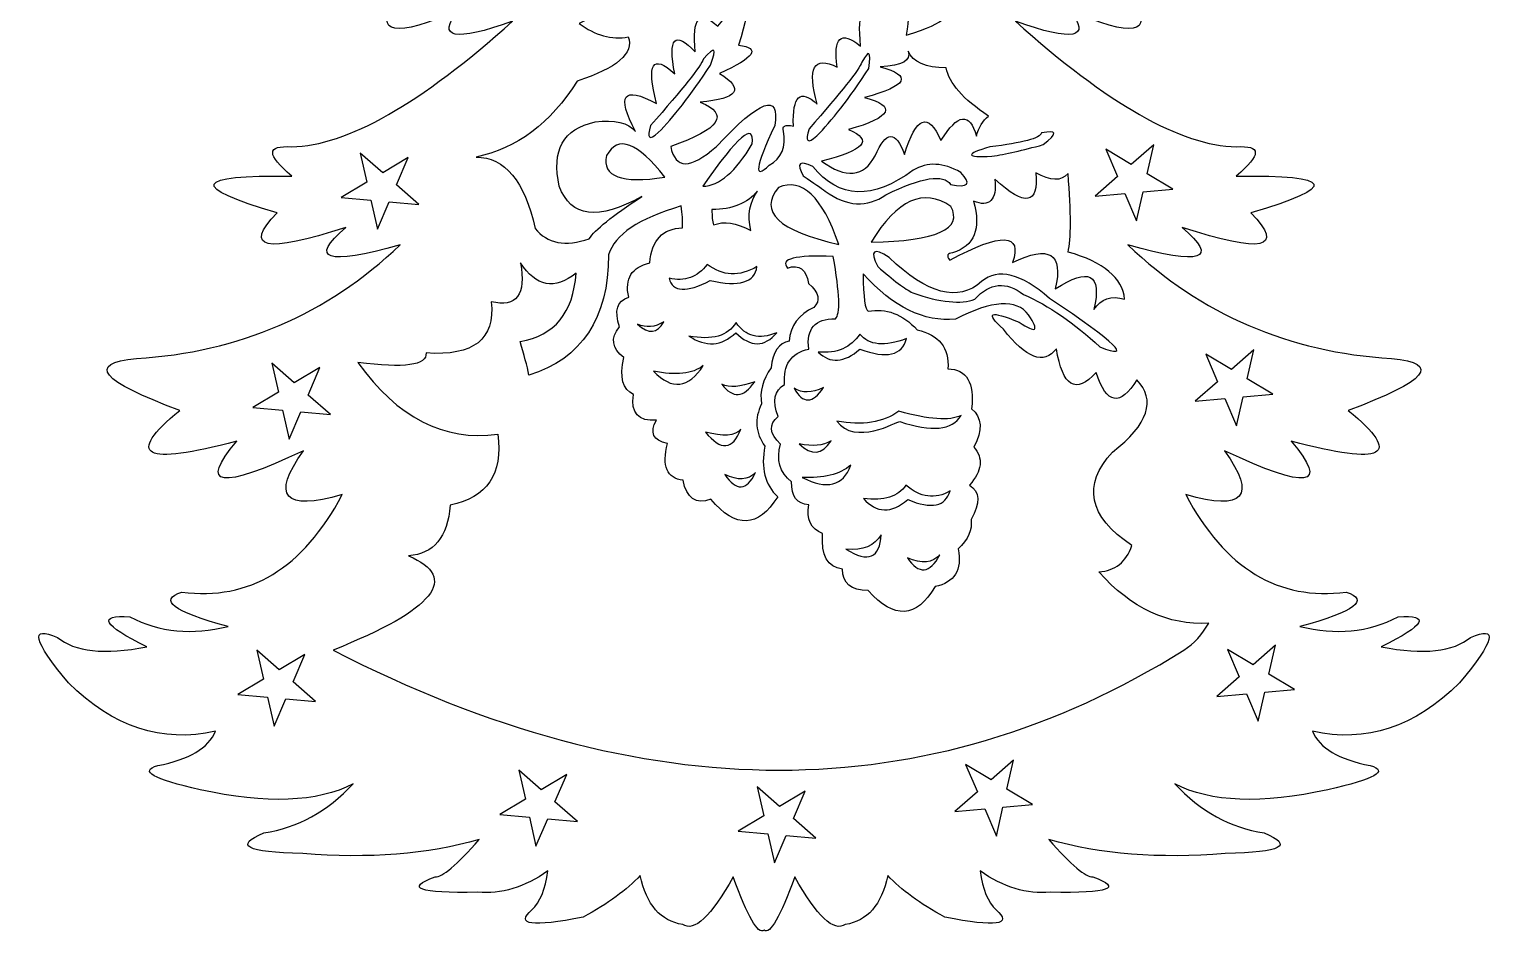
# Model space of a CAD drawing. Header units: centimetres. Extents: x 1 to 127, y -92 to 6.
# Drawn here: x 106.05 to 115.17, y -19.65 to -14.03 of the extents above; entities that cross this region are included whole.
import ezdxf

# ---------------------------------------------------------------- set-up
doc = ezdxf.new("R2010")
doc.units = ezdxf.units.CM
doc.header["$MEASUREMENT"] = 0
doc.layers.add('layer 1', color=7, linetype='Continuous')

msp = doc.modelspace()

# ---------------------------------------------------------------- linework, layer by layer
at = {"layer": 'layer 1', "color": 250}
for points, knots in [([(106.66924, -17.67634), (106.46472, -17.6627), (106.49957, -17.72482), (106.77377, -17.86268), (106.77377, -17.86268), (106.51016, -17.91266), (106.32534, -17.89298), (106.21929, -17.8036), (106.21929, -17.8036), (106.04506, -17.72784), (106.06779, -17.82177), (106.28747, -18.08537), (106.28747, -18.08537), (106.5647, -18.36109), (106.8692, -18.46108), (107.20099, -18.38534), (107.20099, -18.38534), (107.15706, -18.48986), (107.03738, -18.56107), (106.84194, -18.59896), (106.84194, -18.59896), (106.72378, -18.63379), (106.81165, -18.68378), (107.10555, -18.74893), (107.10555, -18.74893), (107.51608, -18.83982), (107.83272, -18.82771), (108.05543, -18.71257), (108.05543, -18.71257), (107.89484, -18.88374), (107.71002, -18.98526), (107.50095, -19.01708), (107.50095, -19.01708), (107.31158, -19.09584), (107.39188, -19.13828), (107.74183, -19.14435), (107.74183, -19.14435), (108.15237, -19.17917), (108.51749, -19.1504), (108.83715, -19.05799), (108.83715, -19.05799), (108.69779, -19.21705), (108.60688, -19.2943), (108.56446, -19.28977), (108.56446, -19.28977), (108.37358, -19.36097), (108.46144, -19.39278), (108.82806, -19.38522), (108.82806, -19.38522), (108.97349, -19.39885), (109.11892, -19.35492), (109.26438, -19.25342), (109.26438, -19.25342), (109.24921, -19.36702), (109.2159, -19.44732), (109.16438, -19.49431), (109.16438, -19.49431), (109.05833, -19.58822), (109.16438, -19.60337), (109.48253, -19.53975), (109.48253, -19.53975), (109.63705, -19.45642), (109.75522, -19.37006), (109.83703, -19.28069), (109.83703, -19.28069), (109.87641, -19.46399), (109.96429, -19.5655), (110.10063, -19.58519), (110.10063, -19.58519), (110.17183, -19.63518), (110.27638, -19.53671), (110.41423, -19.28977), (110.41423, -19.28977), (110.50391, -19.53783), (110.56769, -19.64847), (110.60553, -19.62168), (110.60553, -19.62168), (110.64337, -19.64847), (110.70715, -19.53783), (110.79683, -19.28977), (110.79683, -19.28977), (110.93468, -19.53671), (111.03923, -19.63518), (111.11043, -19.58519), (111.11043, -19.58519), (111.24678, -19.5655), (111.33465, -19.46399), (111.37403, -19.28069), (111.37403, -19.28069), (111.45584, -19.37006), (111.57401, -19.45642), (111.72853, -19.53975), (111.72853, -19.53975), (112.04668, -19.60337), (112.15274, -19.58822), (112.04668, -19.49431), (112.04668, -19.49431), (111.99517, -19.44732), (111.96185, -19.36702), (111.94669, -19.25342), (111.94669, -19.25342), (112.09214, -19.35492), (112.23757, -19.39885), (112.38299, -19.38522), (112.38299, -19.38522), (112.74963, -19.39278), (112.83748, -19.36097), (112.6466, -19.28977), (112.6466, -19.28977), (112.60418, -19.2943), (112.51328, -19.21705), (112.37391, -19.05799), (112.37391, -19.05799), (112.69357, -19.1504), (113.05869, -19.17917), (113.46923, -19.14435), (113.46923, -19.14435), (113.81919, -19.13828), (113.89948, -19.09584), (113.71011, -19.01708), (113.71011, -19.01708), (113.50105, -18.98526), (113.31622, -18.88374), (113.15563, -18.71257), (113.15563, -18.71257), (113.37834, -18.82771), (113.69498, -18.83982), (114.10551, -18.74893), (114.10551, -18.74893), (114.39941, -18.68378), (114.48728, -18.63379), (114.36912, -18.59896), (114.36912, -18.59896), (114.17368, -18.56107), (114.054, -18.48986), (114.01007, -18.38534), (114.01007, -18.38534), (114.34186, -18.46108), (114.64637, -18.36109), (114.92359, -18.08537), (114.92359, -18.08537), (115.14327, -17.82177), (115.166, -17.72784), (114.99177, -17.8036), (114.99177, -17.8036), (114.88572, -17.89298), (114.7009, -17.91266), (114.43729, -17.86268), (114.43729, -17.86268), (114.71149, -17.72482), (114.74634, -17.6627), (114.54182, -17.67634), (114.54182, -17.67634), (114.35699, -17.77179), (114.15398, -17.79147), (113.93281, -17.73543), (113.93281, -17.73543), (114.27366, -17.643), (114.36912, -17.5718), (114.21914, -17.52182), (114.21914, -17.52182), (113.7995, -17.57786), (113.46772, -17.37636), (113.22379, -16.91735), (113.22379, -16.91735), (113.58588, -17.02036), (113.66617, -16.92946), (113.46466, -16.64464), (113.46466, -16.64464), (113.98129, -16.88856), (114.11915, -16.86886), (113.87827, -16.58556), (113.87827, -16.58556), (114.45698, -16.74009), (114.57515, -16.67645), (114.23277, -16.39468), (114.23277, -16.39468), (114.72515, -16.21138), (114.81453, -16.1038), (114.50092, -16.07198), (114.50092, -16.07198), (113.86463, -16.03411), (113.31925, -15.79928), (112.86476, -15.36752), (112.86476, -15.36752), (113.32228, -15.49479), (113.43439, -15.45843), (113.20108, -15.25845), (113.20108, -15.25845), (113.70101, -15.42207), (113.84343, -15.39176), (113.62831, -15.16756), (113.62831, -15.16756), (114.17975, -15.00696), (114.14944, -14.93122), (113.5374, -14.94031), (113.5374, -14.94031), (113.69495, -14.807), (113.69495, -14.7464), (113.53739, -14.75851), (113.53739, -14.75851), (113.19462, -14.75179), (112.7375, -14.49187), (112.16602, -13.97875), (112.16602, -13.97875), (112.52804, -14.10724), (112.64065, -14.08455), (112.50384, -13.91074), (112.50384, -13.91074), (112.89628, -14.08266), (113.02807, -14.0592), (112.89923, -13.84038), (112.89923, -13.84038), (112.92507, -13.88097), (112.98479, -13.89612), (113.07837, -13.8859), (113.07837, -13.8859), (113.35712, -13.82074), (113.35713, -13.75257), (113.07838, -13.68138), (113.07838, -13.68138), (112.84708, -13.6736), (112.44099, -13.49352), (111.86008, -13.14113), (111.86008, -13.14113), (112.30384, -13.22444), (112.46533, -13.17747), (112.34456, -13.00022), (112.34456, -13.00022), (112.69953, -13.09609), (112.86042, -13.07502), (112.82731, -12.93703), (112.82731, -12.93703), (111.70112, -12.51131), (111.00583, -11.87166), (110.74146, -11.01806), (110.74146, -11.01806), (110.83539, -11.08473), (110.92932, -11.15139), (111.02324, -11.21804), (111.02324, -11.21804), (110.96165, -11.02353), (110.90004, -10.82903), (110.83845, -10.63453), (110.83845, -10.63453), (110.9964, -10.50379), (111.15435, -10.37304), (111.31231, -10.2423), (111.31231, -10.2423), (111.10718, -10.2423), (110.90204, -10.2423), (110.69691, -10.2423), (110.69691, -10.2423), (110.63526, -10.03673), (110.57361, -9.83116), (110.51196, -9.6256), (110.51196, -9.6256), (110.45317, -9.83117), (110.39439, -10.03673), (110.3356, -10.2423), (110.3356, -10.2423), (110.13818, -10.24231), (109.94078, -10.24231), (109.74336, -10.2423), (109.74336, -10.2423), (109.72899, -10.24305), (109.71465, -10.24381), (109.70028, -10.24457), (109.70028, -10.24457), (109.8673, -10.37833), (110.03432, -10.5121), (110.20135, -10.64587), (110.20135, -10.64587), (110.14996, -10.82045), (110.09252, -11.01165), (110.02903, -11.21949), (110.02903, -11.21949), (110.10688, -11.15601), (110.18471, -11.09252), (110.26257, -11.02904), (110.26257, -11.02904), (110.10831, -11.86186), (109.52652, -12.4628), (108.35927, -12.89102), (108.35927, -12.89102), (108.33702, -12.89918), (108.2907, -12.91677), (108.21295, -12.94489), (108.21295, -12.94489), (108.15846, -13.09963), (108.3241, -13.12697), (108.7099, -13.02691), (108.7099, -13.02691), (108.58617, -13.2013), (108.74699, -13.24958), (109.19234, -13.17172), (109.19234, -13.17172), (108.9629, -13.40261), (108.60968, -13.5725), (108.13269, -13.68138), (108.13269, -13.68138), (107.85393, -13.75256), (107.85393, -13.82074), (108.13269, -13.8859), (108.13269, -13.8859), (108.22626, -13.89612), (108.28599, -13.88097), (108.31183, -13.84038), (108.31183, -13.84038), (108.18299, -14.0592), (108.31478, -14.08266), (108.70722, -13.91074), (108.70722, -13.91074), (108.57041, -14.08455), (108.68302, -14.10724), (109.04505, -13.97875), (109.04505, -13.97875), (108.47356, -14.49187), (108.01644, -14.75179), (107.67366, -14.75851), (107.67366, -14.75851), (107.51611, -14.7464), (107.51612, -14.807), (107.67366, -14.94031), (107.67366, -14.94031), (107.06162, -14.93122), (107.03131, -15.00696), (107.58276, -15.16756), (107.58276, -15.16756), (107.36763, -15.39176), (107.51005, -15.42207), (108.00997, -15.25845), (108.00997, -15.25845), (107.77667, -15.45843), (107.88878, -15.49479), (108.3463, -15.36752), (108.3463, -15.36752), (107.89181, -15.79928), (107.34643, -16.03411), (106.71014, -16.07198), (106.71014, -16.07198), (106.39654, -16.1038), (106.48591, -16.21138), (106.97829, -16.39468), (106.97829, -16.39468), (106.63592, -16.67645), (106.75408, -16.74009), (107.33279, -16.58556), (107.33279, -16.58556), (107.09191, -16.86886), (107.22977, -16.88856), (107.74639, -16.64464), (107.74639, -16.64464), (107.54489, -16.92946), (107.62517, -17.02036), (107.98727, -16.91735), (107.98727, -16.91735), (107.74334, -17.37636), (107.41156, -17.57786), (106.99191, -17.52182), (106.99191, -17.52182), (106.84194, -17.5718), (106.9374, -17.643), (107.27825, -17.73543), (107.27825, -17.73543), (107.05708, -17.79147), (106.85407, -17.77179), (106.66924, -17.67634)], [0, 0, 0, 0, 0.0107527, 0.0107527, 0.0107527, 0.0107527, 0.0215054, 0.0215054, 0.0215054, 0.0215054, 0.0322581, 0.0322581, 0.0322581, 0.0322581, 0.0430108, 0.0430108, 0.0430108, 0.0430108, 0.0537634, 0.0537634, 0.0537634, 0.0537634, 0.0645161, 0.0645161, 0.0645161, 0.0645161, 0.0752688, 0.0752688, 0.0752688, 0.0752688, 0.0860215, 0.0860215, 0.0860215, 0.0860215, 0.0967742, 0.0967742, 0.0967742, 0.0967742, 0.1075269, 0.1075269, 0.1075269, 0.1075269, 0.1182796, 0.1182796, 0.1182796, 0.1182796, 0.1290323, 0.1290323, 0.1290323, 0.1290323, 0.1397849, 0.1397849, 0.1397849, 0.1397849, 0.1505376, 0.1505376, 0.1505376, 0.1505376, 0.1612903, 0.1612903, 0.1612903, 0.1612903, 0.172043, 0.172043, 0.172043, 0.172043, 0.1827957, 0.1827957, 0.1827957, 0.1827957, 0.1935484, 0.1935484, 0.1935484, 0.1935484, 0.2043011, 0.2043011, 0.2043011, 0.2043011, 0.2150538, 0.2150538, 0.2150538, 0.2150538, 0.2258065, 0.2258065, 0.2258065, 0.2258065, 0.2365591, 0.2365591, 0.2365591, 0.2365591, 0.2473118, 0.2473118, 0.2473118, 0.2473118, 0.2580645, 0.2580645, 0.2580645, 0.2580645, 0.2688172, 0.2688172, 0.2688172, 0.2688172, 0.2795699, 0.2795699, 0.2795699, 0.2795699, 0.2903226, 0.2903226, 0.2903226, 0.2903226, 0.3010753, 0.3010753, 0.3010753, 0.3010753, 0.311828, 0.311828, 0.311828, 0.311828, 0.3225806, 0.3225806, 0.3225806, 0.3225806, 0.3333333, 0.3333333, 0.3333333, 0.3333333, 0.344086, 0.344086, 0.344086, 0.344086, 0.3548387, 0.3548387, 0.3548387, 0.3548387, 0.3655914, 0.3655914, 0.3655914, 0.3655914, 0.3763441, 0.3763441, 0.3763441, 0.3763441, 0.3870968, 0.3870968, 0.3870968, 0.3870968, 0.3978495, 0.3978495, 0.3978495, 0.3978495, 0.4086022, 0.4086022, 0.4086022, 0.4086022, 0.4193548, 0.4193548, 0.4193548, 0.4193548, 0.4301075, 0.4301075, 0.4301075, 0.4301075, 0.4408602, 0.4408602, 0.4408602, 0.4408602, 0.4516129, 0.4516129, 0.4516129, 0.4516129, 0.4623656, 0.4623656, 0.4623656, 0.4623656, 0.4731183, 0.4731183, 0.4731183, 0.4731183, 0.483871, 0.483871, 0.483871, 0.483871, 0.4946237, 0.4946237, 0.4946237, 0.4946237, 0.5053763, 0.5053763, 0.5053763, 0.5053763, 0.516129, 0.516129, 0.516129, 0.516129, 0.5268817, 0.5268817, 0.5268817, 0.5268817, 0.5376344, 0.5376344, 0.5376344, 0.5376344, 0.5483871, 0.5483871, 0.5483871, 0.5483871, 0.5591398, 0.5591398, 0.5591398, 0.5591398, 0.5698925, 0.5698925, 0.5698925, 0.5698925, 0.5806452, 0.5806452, 0.5806452, 0.5806452, 0.5913978, 0.5913978, 0.5913978, 0.5913978, 0.6021505, 0.6021505, 0.6021505, 0.6021505, 0.6129032, 0.6129032, 0.6129032, 0.6129032, 0.6236559, 0.6236559, 0.6236559, 0.6236559, 0.6344086, 0.6344086, 0.6344086, 0.6344086, 0.6451613, 0.6451613, 0.6451613, 0.6451613, 0.655914, 0.655914, 0.655914, 0.655914, 0.6666667, 0.6666667, 0.6666667, 0.6666667, 0.6774194, 0.6774194, 0.6774194, 0.6774194, 0.688172, 0.688172, 0.688172, 0.688172, 0.6989247, 0.6989247, 0.6989247, 0.6989247, 0.7096774, 0.7096774, 0.7096774, 0.7096774, 0.7204301, 0.7204301, 0.7204301, 0.7204301, 0.7311828, 0.7311828, 0.7311828, 0.7311828, 0.7419355, 0.7419355, 0.7419355, 0.7419355, 0.7526882, 0.7526882, 0.7526882, 0.7526882, 0.7634409, 0.7634409, 0.7634409, 0.7634409, 0.7741935, 0.7741935, 0.7741935, 0.7741935, 0.7849462, 0.7849462, 0.7849462, 0.7849462, 0.7956989, 0.7956989, 0.7956989, 0.7956989, 0.8064516, 0.8064516, 0.8064516, 0.8064516, 0.8172043, 0.8172043, 0.8172043, 0.8172043, 0.827957, 0.827957, 0.827957, 0.827957, 0.8387097, 0.8387097, 0.8387097, 0.8387097, 0.8494624, 0.8494624, 0.8494624, 0.8494624, 0.8602151, 0.8602151, 0.8602151, 0.8602151, 0.8709677, 0.8709677, 0.8709677, 0.8709677, 0.8817204, 0.8817204, 0.8817204, 0.8817204, 0.8924731, 0.8924731, 0.8924731, 0.8924731, 0.9032258, 0.9032258, 0.9032258, 0.9032258, 0.9139785, 0.9139785, 0.9139785, 0.9139785, 0.9247312, 0.9247312, 0.9247312, 0.9247312, 0.9354839, 0.9354839, 0.9354839, 0.9354839, 0.9462366, 0.9462366, 0.9462366, 0.9462366, 0.9569892, 0.9569892, 0.9569892, 0.9569892, 0.9677419, 0.9677419, 0.9677419, 0.9677419, 0.9784946, 0.9784946, 0.9784946, 0.9784946, 1, 1, 1, 1]), ([(109.57279, -13.85811), (109.50864, -13.87555), (109.38836, -13.80066), (109.21197, -13.63345), (109.21197, -13.63345), (109.28014, -13.64558), (109.36347, -13.63952), (109.46195, -13.61527), (109.46195, -13.61527), (109.81796, -13.4653), (109.89219, -13.36683), (109.68464, -13.31985), (109.68464, -13.31985), (110.17246, -13.0714), (110.47242, -12.76235), (110.58453, -12.3927), (110.58453, -12.3927), (110.98144, -12.91839), (111.28141, -13.19866), (111.48443, -13.2335), (111.48443, -13.2335), (111.47986, -13.27592), (111.44201, -13.31834), (111.37079, -13.36076), (111.37079, -13.36076), (111.61622, -13.51983), (111.8253, -13.57892), (111.998, -13.53801), (111.998, -13.53801), (112.00404, -13.65919), (111.88892, -13.76828), (111.65258, -13.86524), (111.65258, -13.86524), (111.80406, -13.91978), (111.74954, -13.98643), (111.48897, -14.06521), (111.48897, -14.06521), (111.52641, -13.85734), (111.47337, -13.82534), (111.32991, -13.96919), (111.32991, -13.96919), (111.22333, -13.85433), (111.18176, -13.90874), (111.20521, -14.13244), (111.20521, -14.13244), (111.08126, -14.03419), (111.0329, -14.07803), (111.06011, -14.26394), (111.06011, -14.26394), (110.91424, -14.19063), (110.87267, -14.26697), (110.93541, -14.49293), (110.93541, -14.49293), (110.83035, -14.3962), (110.78123, -14.44154), (110.78803, -14.62897), (110.78803, -14.62897), (110.73588, -14.61839), (110.71548, -14.62898), (110.72681, -14.66071), (110.72681, -14.66071), (110.74419, -14.75972), (110.71471, -14.83001), (110.63839, -14.87157), (110.63839, -14.87157), (110.53937, -14.9683), (110.55071, -14.88669), (110.6724, -14.6267), (110.6724, -14.6267), (110.70565, -14.42038), (110.58472, -14.46347), (110.30965, -14.75593), (110.30965, -14.75593), (110.14903, -14.899), (110.05455, -14.899), (110.02623, -14.75594), (110.02623, -14.75594), (110.33382, -14.64786), (110.39503, -14.55642), (110.20988, -14.4816), (110.20988, -14.4816), (110.44491, -14.45969), (110.48497, -14.39997), (110.33003, -14.30248), (110.33003, -14.30248), (110.5477, -14.20347), (110.587, -14.14529), (110.44794, -14.12789), (110.44794, -14.12789), (110.5424, -13.83165), (110.49932, -13.79236), (110.3187, -14.01), (110.3187, -14.01), (110.20534, -13.90269), (110.15848, -13.95558), (110.17813, -14.16871), (110.17813, -14.16871), (110.05116, -14.0357), (110.00885, -14.08105), (110.05116, -14.30475), (110.05116, -14.30475), (109.91362, -14.18005), (109.87583, -14.24128), (109.9378, -14.48841), (109.9378, -14.48841), (109.72997, -14.37883), (109.68689, -14.43703), (109.80857, -14.66298), (109.80857, -14.66298), (109.76247, -14.60705), (109.67858, -14.5874), (109.5569, -14.60403), (109.5569, -14.60403), (109.35889, -14.64635), (109.28483, -14.77937), (109.3347, -15.00307), (109.3347, -15.00307), (109.40575, -15.19655), (109.57655, -15.21771), (109.84713, -15.06654), (109.84713, -15.06654), (109.66257, -15.18777), (109.55387, -15.27515), (109.52103, -15.3287), (109.52103, -15.3287), (109.37256, -15.38021), (109.26045, -15.35899), (109.18471, -15.26507), (109.18471, -15.26507), (109.11917, -14.97049), (108.99684, -14.8227), (108.81774, -14.82169), (108.81774, -14.82169), (109.07094, -14.77029), (109.28029, -14.6131), (109.4458, -14.3501), (109.4458, -14.3501), (109.6937, -14.26925), (109.7995, -14.1778), (109.76322, -14.07576), (109.76322, -14.07576), (109.65968, -14.09465), (109.55765, -14.06669), (109.45715, -13.99187), (109.45715, -13.99187), (109.59696, -13.9246), (109.6355, -13.88003), (109.57279, -13.85811)], [0, 0, 0, 0, 0.0263158, 0.0263158, 0.0263158, 0.0263158, 0.0526316, 0.0526316, 0.0526316, 0.0526316, 0.0789474, 0.0789474, 0.0789474, 0.0789474, 0.1052632, 0.1052632, 0.1052632, 0.1052632, 0.1315789, 0.1315789, 0.1315789, 0.1315789, 0.1578947, 0.1578947, 0.1578947, 0.1578947, 0.1842105, 0.1842105, 0.1842105, 0.1842105, 0.2105263, 0.2105263, 0.2105263, 0.2105263, 0.2368421, 0.2368421, 0.2368421, 0.2368421, 0.2631579, 0.2631579, 0.2631579, 0.2631579, 0.2894737, 0.2894737, 0.2894737, 0.2894737, 0.3157895, 0.3157895, 0.3157895, 0.3157895, 0.3421053, 0.3421053, 0.3421053, 0.3421053, 0.3684211, 0.3684211, 0.3684211, 0.3684211, 0.3947368, 0.3947368, 0.3947368, 0.3947368, 0.4210526, 0.4210526, 0.4210526, 0.4210526, 0.4473684, 0.4473684, 0.4473684, 0.4473684, 0.4736842, 0.4736842, 0.4736842, 0.4736842, 0.5, 0.5, 0.5, 0.5, 0.5263158, 0.5263158, 0.5263158, 0.5263158, 0.5526316, 0.5526316, 0.5526316, 0.5526316, 0.5789474, 0.5789474, 0.5789474, 0.5789474, 0.6052632, 0.6052632, 0.6052632, 0.6052632, 0.6315789, 0.6315789, 0.6315789, 0.6315789, 0.6578947, 0.6578947, 0.6578947, 0.6578947, 0.6842105, 0.6842105, 0.6842105, 0.6842105, 0.7105263, 0.7105263, 0.7105263, 0.7105263, 0.7368421, 0.7368421, 0.7368421, 0.7368421, 0.7631579, 0.7631579, 0.7631579, 0.7631579, 0.7894737, 0.7894737, 0.7894737, 0.7894737, 0.8157895, 0.8157895, 0.8157895, 0.8157895, 0.8421053, 0.8421053, 0.8421053, 0.8421053, 0.8684211, 0.8684211, 0.8684211, 0.8684211, 0.8947368, 0.8947368, 0.8947368, 0.8947368, 0.9210526, 0.9210526, 0.9210526, 0.9210526, 0.9473684, 0.9473684, 0.9473684, 0.9473684, 1, 1, 1, 1]), ([(109.94914, -14.66978), (109.89245, -14.72043), (109.87658, -14.70606), (109.90153, -14.6267), (109.90153, -14.6267), (110.1033, -14.39621), (110.21289, -14.25789), (110.23028, -14.21179), (110.23028, -14.21179), (110.30056, -14.12943), (110.31492, -14.14227), (110.27336, -14.25034), (110.27336, -14.25034), (110.14866, -14.44003), (110.04058, -14.57986), (109.94914, -14.66978)], [0, 0, 0, 0, 0.2, 0.2, 0.2, 0.2, 0.4, 0.4, 0.4, 0.4, 0.6, 0.6, 0.6, 0.6, 1, 1, 1, 1]), ([(110.93266, -14.69049), (110.87597, -14.74113), (110.8601, -14.72677), (110.88505, -14.64741), (110.88505, -14.64741), (111.08682, -14.41692), (111.1964, -14.2786), (111.2138, -14.2325), (111.2138, -14.2325), (111.25751, -14.14973), (111.27186, -14.16259), (111.25688, -14.27104), (111.25688, -14.27104), (111.13218, -14.46074), (111.0241, -14.60056), (110.93266, -14.69049)], [0, 0, 0, 0, 0.2, 0.2, 0.2, 0.2, 0.4, 0.4, 0.4, 0.4, 0.6, 0.6, 0.6, 0.6, 1, 1, 1, 1]), ([(111.29506, -14.81428), (111.22585, -14.94704), (111.11504, -14.95782), (110.96261, -14.84662), (110.96261, -14.84662), (111.23015, -14.78164), (111.28608, -14.71664), (111.13039, -14.65164), (111.13039, -14.65164), (111.39943, -14.57304), (111.43268, -14.50654), (111.23015, -14.45212), (111.23015, -14.45212), (111.49693, -14.37958), (111.52941, -14.31609), (111.32764, -14.26168), (111.32764, -14.26168), (111.46368, -14.25488), (111.52111, -14.22238), (111.49995, -14.16418), (111.49995, -14.16418), (111.53018, -14.23221), (111.60877, -14.26697), (111.73575, -14.26847), (111.73575, -14.26847), (111.75388, -14.36218), (111.84155, -14.46196), (111.99874, -14.56775), (111.99874, -14.56775), (111.96322, -14.59573), (111.93829, -14.63729), (111.92394, -14.69245), (111.92394, -14.69245), (111.88237, -14.5413), (111.80905, -14.55037), (111.70401, -14.71966), (111.70401, -14.71966), (111.6254, -14.53979), (111.54982, -14.56852), (111.47729, -14.80581), (111.47729, -14.80581), (111.42315, -14.65485), (111.36241, -14.65769), (111.29506, -14.81428)], [0, 0, 0, 0, 0.0833333, 0.0833333, 0.0833333, 0.0833333, 0.1666667, 0.1666667, 0.1666667, 0.1666667, 0.25, 0.25, 0.25, 0.25, 0.3333333, 0.3333333, 0.3333333, 0.3333333, 0.4166667, 0.4166667, 0.4166667, 0.4166667, 0.5, 0.5, 0.5, 0.5, 0.5833333, 0.5833333, 0.5833333, 0.5833333, 0.6666667, 0.6666667, 0.6666667, 0.6666667, 0.75, 0.75, 0.75, 0.75, 0.8333333, 0.8333333, 0.8333333, 0.8333333, 1, 1, 1, 1]), ([(109.98995, -14.94639), (109.72089, -14.98797), (109.59997, -14.94338), (109.62718, -14.81262), (109.62718, -14.81262), (109.69973, -14.6834), (109.82066, -14.72798), (109.98995, -14.94639)], [0, 0, 0, 0, 0.3333333, 0.3333333, 0.3333333, 0.3333333, 1, 1, 1, 1]), ([(110.22574, -15.00307), (110.44416, -14.68868), (110.54618, -14.601), (110.53184, -14.74006), (110.53184, -14.74006), (110.43131, -14.91237), (110.32928, -15.00005), (110.22574, -15.00307)], [0, 0, 0, 0, 0.3333333, 0.3333333, 0.3333333, 0.3333333, 1, 1, 1, 1]), ([(112.33884, -14.7446), (112.21086, -14.78013), (112.10434, -14.80431), (112.0193, -14.81715), (112.0193, -14.81715), (112.01926, -14.81715), (112.01921, -14.81715), (112.01915, -14.81715), (112.01915, -14.81715), (111.85668, -14.82472), (111.85289, -14.80506), (112.00782, -14.7582), (112.00782, -14.7582), (112.21237, -14.73423), (112.31942, -14.70553), (112.32894, -14.67215), (112.32894, -14.67215), (112.42652, -14.65091), (112.42982, -14.67505), (112.33884, -14.7446)], [0, 0, 0, 0, 0.1666667, 0.1666667, 0.1666667, 0.1666667, 0.3333333, 0.3333333, 0.3333333, 0.3333333, 0.5, 0.5, 0.5, 0.5, 0.6666667, 0.6666667, 0.6666667, 0.6666667, 1, 1, 1, 1]), ([(112.80035, -14.94277), (112.80035, -14.94277), (112.72699, -14.77274), (112.72699, -14.77274), (112.72699, -14.77274), (112.72699, -14.77274), (112.88592, -14.86778), (112.88592, -14.86778), (112.88592, -14.86778), (112.88592, -14.86778), (113.02495, -14.74548), (113.02495, -14.74548), (113.02495, -14.74548), (113.02495, -14.74548), (112.98366, -14.92598), (112.98366, -14.92598), (112.98366, -14.92598), (112.98366, -14.92598), (113.14295, -15.02042), (113.14295, -15.02042), (113.14295, -15.02042), (113.14295, -15.02042), (112.9585, -15.03694), (112.9585, -15.03694), (112.9585, -15.03694), (112.9585, -15.03694), (112.91792, -15.21761), (112.91792, -15.21761), (112.91792, -15.21761), (112.91792, -15.21761), (112.84522, -15.04731), (112.84522, -15.04731), (112.84522, -15.04731), (112.84522, -15.04731), (112.66084, -15.06454), (112.66084, -15.06454), (112.66084, -15.06454), (112.66084, -15.06454), (112.80035, -14.94277), (112.80035, -14.94277)], [0, 0, 0, 0, 0.0909091, 0.0909091, 0.0909091, 0.0909091, 0.1818182, 0.1818182, 0.1818182, 0.1818182, 0.2727273, 0.2727273, 0.2727273, 0.2727273, 0.3636364, 0.3636364, 0.3636364, 0.3636364, 0.4545455, 0.4545455, 0.4545455, 0.4545455, 0.5454545, 0.5454545, 0.5454545, 0.5454545, 0.6363636, 0.6363636, 0.6363636, 0.6363636, 0.7272727, 0.7272727, 0.7272727, 0.7272727, 0.8181818, 0.8181818, 0.8181818, 0.8181818, 1, 1, 1, 1]), ([(108.16579, -15.08871), (108.16579, -15.08871), (107.98135, -15.07219), (107.98135, -15.07219), (107.98135, -15.07219), (107.98135, -15.07219), (108.14064, -14.97775), (108.14064, -14.97775), (108.14064, -14.97775), (108.14064, -14.97775), (108.09936, -14.79724), (108.09936, -14.79724), (108.09936, -14.79724), (108.09936, -14.79724), (108.23838, -14.91955), (108.23838, -14.91955), (108.23838, -14.91955), (108.23838, -14.91955), (108.39731, -14.8245), (108.39731, -14.8245), (108.39731, -14.8245), (108.39731, -14.8245), (108.32395, -14.99453), (108.32395, -14.99453), (108.32395, -14.99453), (108.32395, -14.99453), (108.46346, -15.1163), (108.46346, -15.1163), (108.46346, -15.1163), (108.46346, -15.1163), (108.27909, -15.09907), (108.27909, -15.09907), (108.27909, -15.09907), (108.27909, -15.09907), (108.20638, -15.26938), (108.20638, -15.26938), (108.20638, -15.26938), (108.20638, -15.26938), (108.16579, -15.08871), (108.16579, -15.08871)], [0, 0, 0, 0, 0.0909091, 0.0909091, 0.0909091, 0.0909091, 0.1818182, 0.1818182, 0.1818182, 0.1818182, 0.2727273, 0.2727273, 0.2727273, 0.2727273, 0.3636364, 0.3636364, 0.3636364, 0.3636364, 0.4545455, 0.4545455, 0.4545455, 0.4545455, 0.5454545, 0.5454545, 0.5454545, 0.5454545, 0.6363636, 0.6363636, 0.6363636, 0.6363636, 0.7272727, 0.7272727, 0.7272727, 0.7272727, 0.8181818, 0.8181818, 0.8181818, 0.8181818, 1, 1, 1, 1]), ([(110.98528, -15.03255), (110.9611, -15.01593), (110.91575, -14.98419), (110.84924, -14.93734), (110.84924, -14.93734), (110.80542, -14.85949), (110.82506, -14.8406), (110.9082, -14.88064), (110.9082, -14.88064), (111.07218, -15.08167), (111.28003, -15.08923), (111.5317, -14.9033), (111.5317, -14.9033), (111.62086, -14.8504), (111.71912, -14.85494), (111.82644, -14.91691), (111.82644, -14.91691), (111.89597, -14.98871), (111.87482, -15.01365), (111.76295, -14.99173), (111.76295, -14.99173), (111.72139, -14.92523), (111.58763, -14.94638), (111.36166, -15.05521), (111.36166, -15.05521), (111.24525, -15.13834), (111.11981, -15.13079), (110.98528, -15.03255)], [0, 0, 0, 0, 0.125, 0.125, 0.125, 0.125, 0.25, 0.25, 0.25, 0.25, 0.375, 0.375, 0.375, 0.375, 0.5, 0.5, 0.5, 0.5, 0.625, 0.625, 0.625, 0.625, 0.75, 0.75, 0.75, 0.75, 1, 1, 1, 1]), ([(111.06917, -15.36356), (110.69506, -15.27891), (110.57035, -15.16102), (110.69507, -15.00987), (110.69507, -15.00987), (110.84244, -14.94941), (110.96714, -15.06731), (111.06917, -15.36356)], [0, 0, 0, 0, 0.3333333, 0.3333333, 0.3333333, 0.3333333, 1, 1, 1, 1]), ([(111.77656, -15.41571), (111.91183, -15.37416), (111.95492, -15.2676), (111.90579, -15.09603), (111.90579, -15.09603), (112.0063, -15.13532), (112.0509, -15.08998), (112.03957, -14.95999), (112.03957, -14.95999), (112.22699, -15.13079), (112.31164, -15.11718), (112.2935, -14.91918), (112.2935, -14.91918), (112.38419, -14.97208), (112.45069, -14.9736), (112.49302, -14.92372), (112.49302, -14.92372), (112.51305, -15.16925), (112.51305, -15.33174), (112.49302, -15.41119), (112.49302, -15.41119), (112.71445, -15.4739), (112.83159, -15.5714), (112.84445, -15.70366), (112.84445, -15.70366), (112.7598, -15.67947), (112.69632, -15.70063), (112.65399, -15.76715), (112.65399, -15.76715), (112.70388, -15.54646), (112.62376, -15.50414), (112.41366, -15.64017), (112.41366, -15.64017), (112.4658, -15.41949), (112.37739, -15.36508), (112.14839, -15.47693), (112.14839, -15.47693), (112.21188, -15.29481), (112.08189, -15.28951), (111.75843, -15.46106), (111.75843, -15.46106), (111.73726, -15.43386), (111.74331, -15.41873), (111.77656, -15.41571)], [0, 0, 0, 0, 0.0833333, 0.0833333, 0.0833333, 0.0833333, 0.1666667, 0.1666667, 0.1666667, 0.1666667, 0.25, 0.25, 0.25, 0.25, 0.3333333, 0.3333333, 0.3333333, 0.3333333, 0.4166667, 0.4166667, 0.4166667, 0.4166667, 0.5, 0.5, 0.5, 0.5, 0.5833333, 0.5833333, 0.5833333, 0.5833333, 0.6666667, 0.6666667, 0.6666667, 0.6666667, 0.75, 0.75, 0.75, 0.75, 0.8333333, 0.8333333, 0.8333333, 0.8333333, 1, 1, 1, 1]), ([(110.2915, -15.2434), (110.28545, -15.22073), (110.28242, -15.18899), (110.28243, -15.14818), (110.28243, -15.14818), (110.40863, -15.14743), (110.5031, -15.10887), (110.56584, -15.03255), (110.56584, -15.03255), (110.51672, -15.09905), (110.50236, -15.18068), (110.52276, -15.27742), (110.52276, -15.27742), (110.43358, -15.22828), (110.3565, -15.21694), (110.2915, -15.2434)], [0, 0, 0, 0, 0.2, 0.2, 0.2, 0.2, 0.4, 0.4, 0.4, 0.4, 0.6, 0.6, 0.6, 0.6, 1, 1, 1, 1]), ([(111.27096, -15.34996), (111.43268, -15.08545), (111.59745, -15.01137), (111.76524, -15.12777), (111.76524, -15.12777), (111.8423, -15.26835), (111.67754, -15.34242), (111.27096, -15.34996)], [0, 0, 0, 0, 0.3333333, 0.3333333, 0.3333333, 0.3333333, 1, 1, 1, 1]), ([(113.21148, -17.88292), (111.6215, -18.8756), (109.86108, -18.8756), (107.9302, -17.88292), (107.9302, -17.88292), (108.56205, -17.62993), (108.71813, -17.4345), (108.39844, -17.29664), (108.39844, -17.29664), (108.55446, -17.28605), (108.64083, -17.18151), (108.6575, -16.98304), (108.6575, -16.98304), (108.88626, -16.93608), (108.98473, -16.78912), (108.95292, -16.54218), (108.95292, -16.54218), (108.61811, -16.58764), (108.32874, -16.43917), (108.08485, -16.09678), (108.08485, -16.09678), (108.3742, -16.13465), (108.5151, -16.11497), (108.50752, -16.0377), (108.50752, -16.0377), (108.80293, -16.05891), (108.93776, -15.95287), (108.91202, -15.71956), (108.91202, -15.71956), (109.06956, -15.75743), (109.13017, -15.67713), (109.09381, -15.47868), (109.09381, -15.47868), (109.19077, -15.62714), (109.30591, -15.64835), (109.43922, -15.54232), (109.43922, -15.54232), (109.42162, -15.78831), (109.30591, -15.92977), (109.09211, -15.96666), (109.09211, -15.96666), (109.1163, -16.04828), (109.13443, -16.11781), (109.14653, -16.17525), (109.14653, -16.17525), (109.47451, -16.07322), (109.63928, -15.82457), (109.64079, -15.42931), (109.64079, -15.42931), (109.67781, -15.30386), (109.82821, -15.20259), (110.09197, -15.1255), (110.09197, -15.1255), (110.09877, -15.17387), (110.10105, -15.21922), (110.09877, -15.26154), (110.09877, -15.26154), (109.97558, -15.26456), (109.90832, -15.33711), (109.89699, -15.4792), (109.89699, -15.4792), (109.78363, -15.50489), (109.73979, -15.57593), (109.76549, -15.69232), (109.76549, -15.69232), (109.6937, -15.71273), (109.6748, -15.77394), (109.70881, -15.87596), (109.70881, -15.87596), (109.65137, -15.94551), (109.66044, -16.00899), (109.73602, -16.06643), (109.73602, -16.06643), (109.7073, -16.18962), (109.72695, -16.26596), (109.79497, -16.29542), (109.79497, -16.29542), (109.77757, -16.4118), (109.82518, -16.46471), (109.93781, -16.45413), (109.93781, -16.45413), (109.89397, -16.53271), (109.91665, -16.58109), (110.00582, -16.59923), (110.00582, -16.59923), (109.97031, -16.74056), (110.0028, -16.81689), (110.10332, -16.82823), (110.10332, -16.82823), (110.12448, -16.94007), (110.18191, -16.97937), (110.27563, -16.94612), (110.27563, -16.94612), (110.43054, -17.12978), (110.56885, -17.12449), (110.69054, -16.93025), (110.69054, -16.93025), (110.61117, -16.85618), (110.58472, -16.75189), (110.61118, -16.61736), (110.61118, -16.61736), (110.55148, -16.53274), (110.54466, -16.44505), (110.59077, -16.35436), (110.59077, -16.35436), (110.57717, -16.27804), (110.59683, -16.20321), (110.64973, -16.1299), (110.64973, -16.1299), (110.66105, -16.0309), (110.69808, -15.97573), (110.76083, -15.96439), (110.76083, -15.96439), (110.76989, -15.86766), (110.82128, -15.79812), (110.915, -15.7558), (110.915, -15.7558), (110.95656, -15.71501), (110.94951, -15.66309), (110.88098, -15.60616), (110.88098, -15.60616), (110.86965, -15.52002), (110.82293, -15.4851), (110.75176, -15.51093), (110.75176, -15.51093), (110.70263, -15.45351), (110.7971, -15.42931), (111.03516, -15.43839), (111.03516, -15.43839), (111.07597, -15.6689), (111.08051, -15.79814), (111.04877, -15.8261), (111.04877, -15.8261), (110.92255, -15.82384), (110.86739, -15.88655), (110.88325, -16.01427), (110.88325, -16.01427), (110.77292, -16.0377), (110.72304, -16.11101), (110.73361, -16.23419), (110.73361, -16.23419), (110.66938, -16.2695), (110.65605, -16.3358), (110.69362, -16.43311), (110.69362, -16.43311), (110.6331, -16.47981), (110.63811, -16.53671), (110.70867, -16.60376), (110.70867, -16.60376), (110.67996, -16.70126), (110.70263, -16.77912), (110.77669, -16.83729), (110.77669, -16.83729), (110.77443, -16.92874), (110.80995, -16.97635), (110.88326, -16.98013), (110.88326, -16.98013), (110.86662, -17.06856), (110.89535, -17.12826), (110.96941, -17.15924), (110.96941, -17.15924), (110.95884, -17.29453), (110.99964, -17.36784), (111.09184, -17.37918), (111.09184, -17.37918), (111.09259, -17.4676), (111.14625, -17.51219), (111.25282, -17.51294), (111.25282, -17.51294), (111.41378, -17.69357), (111.5521, -17.68525), (111.66773, -17.488), (111.66773, -17.488), (111.78939, -17.46306), (111.837, -17.38521), (111.81057, -17.25448), (111.81057, -17.25448), (111.87366, -17.19489), (111.90034, -17.134), (111.8906, -17.0718), (111.8906, -17.0718), (111.95038, -16.96956), (111.94713, -16.89819), (111.88086, -16.8577), (111.88086, -16.8577), (111.95945, -16.77004), (111.96852, -16.69144), (111.90807, -16.6219), (111.90807, -16.6219), (111.96397, -16.51687), (111.95945, -16.43752), (111.89446, -16.38384), (111.89446, -16.38384), (111.91335, -16.22135), (111.86423, -16.13897), (111.74709, -16.1367), (111.74709, -16.1367), (111.75614, -16.00597), (111.69267, -15.92509), (111.55664, -15.89411), (111.55664, -15.89411), (111.46443, -15.79662), (111.36316, -15.75808), (111.25283, -15.77848), (111.25283, -15.77848), (111.23317, -15.77093), (111.2226, -15.69383), (111.22108, -15.54722), (111.22108, -15.54722), (111.40774, -15.75278), (111.59895, -15.8465), (111.79471, -15.82836), (111.79471, -15.82836), (112.02142, -15.71047), (112.17257, -15.70139), (112.24815, -15.80114), (112.24815, -15.80114), (112.31616, -15.90393), (112.29652, -15.91905), (112.18921, -15.84649), (112.18921, -15.84649), (112.00707, -15.77168), (111.97456, -15.78603), (112.09171, -15.88957), (112.09171, -15.88957), (112.23303, -16.07247), (112.34262, -16.11328), (112.42047, -16.012), (112.42047, -16.012), (112.45901, -16.24705), (112.5414, -16.29619), (112.66761, -16.15938), (112.66761, -16.15938), (112.73182, -16.35889), (112.81867, -16.37089), (112.91927, -16.20471), (112.91927, -16.20471), (113.04169, -16.33018), (112.99183, -16.47981), (112.76963, -16.65365), (112.76963, -16.65365), (112.57975, -16.8573), (112.61947, -17.05042), (112.8888, -17.23301), (112.8888, -17.23301), (112.85394, -17.33602), (112.78578, -17.39057), (112.68428, -17.39662), (112.68428, -17.39662), (112.88728, -17.62387), (113.11452, -17.72991), (113.36601, -17.71477), (113.36601, -17.71477), (113.32662, -17.78598), (113.27511, -17.84202), (113.21148, -17.88292)], [0, 0, 0, 0, 0.0153846, 0.0153846, 0.0153846, 0.0153846, 0.0307692, 0.0307692, 0.0307692, 0.0307692, 0.0461538, 0.0461538, 0.0461538, 0.0461538, 0.0615385, 0.0615385, 0.0615385, 0.0615385, 0.0769231, 0.0769231, 0.0769231, 0.0769231, 0.0923077, 0.0923077, 0.0923077, 0.0923077, 0.1076923, 0.1076923, 0.1076923, 0.1076923, 0.1230769, 0.1230769, 0.1230769, 0.1230769, 0.1384615, 0.1384615, 0.1384615, 0.1384615, 0.1538462, 0.1538462, 0.1538462, 0.1538462, 0.1692308, 0.1692308, 0.1692308, 0.1692308, 0.1846154, 0.1846154, 0.1846154, 0.1846154, 0.2, 0.2, 0.2, 0.2, 0.2153846, 0.2153846, 0.2153846, 0.2153846, 0.2307692, 0.2307692, 0.2307692, 0.2307692, 0.2461538, 0.2461538, 0.2461538, 0.2461538, 0.2615385, 0.2615385, 0.2615385, 0.2615385, 0.2769231, 0.2769231, 0.2769231, 0.2769231, 0.2923077, 0.2923077, 0.2923077, 0.2923077, 0.3076923, 0.3076923, 0.3076923, 0.3076923, 0.3230769, 0.3230769, 0.3230769, 0.3230769, 0.3384615, 0.3384615, 0.3384615, 0.3384615, 0.3538462, 0.3538462, 0.3538462, 0.3538462, 0.3692308, 0.3692308, 0.3692308, 0.3692308, 0.3846154, 0.3846154, 0.3846154, 0.3846154, 0.4, 0.4, 0.4, 0.4, 0.4153846, 0.4153846, 0.4153846, 0.4153846, 0.4307692, 0.4307692, 0.4307692, 0.4307692, 0.4461538, 0.4461538, 0.4461538, 0.4461538, 0.4615385, 0.4615385, 0.4615385, 0.4615385, 0.4769231, 0.4769231, 0.4769231, 0.4769231, 0.4923077, 0.4923077, 0.4923077, 0.4923077, 0.5076923, 0.5076923, 0.5076923, 0.5076923, 0.5230769, 0.5230769, 0.5230769, 0.5230769, 0.5384615, 0.5384615, 0.5384615, 0.5384615, 0.5538462, 0.5538462, 0.5538462, 0.5538462, 0.5692308, 0.5692308, 0.5692308, 0.5692308, 0.5846154, 0.5846154, 0.5846154, 0.5846154, 0.6, 0.6, 0.6, 0.6, 0.6153846, 0.6153846, 0.6153846, 0.6153846, 0.6307692, 0.6307692, 0.6307692, 0.6307692, 0.6461538, 0.6461538, 0.6461538, 0.6461538, 0.6615385, 0.6615385, 0.6615385, 0.6615385, 0.6769231, 0.6769231, 0.6769231, 0.6769231, 0.6923077, 0.6923077, 0.6923077, 0.6923077, 0.7076923, 0.7076923, 0.7076923, 0.7076923, 0.7230769, 0.7230769, 0.7230769, 0.7230769, 0.7384615, 0.7384615, 0.7384615, 0.7384615, 0.7538462, 0.7538462, 0.7538462, 0.7538462, 0.7692308, 0.7692308, 0.7692308, 0.7692308, 0.7846154, 0.7846154, 0.7846154, 0.7846154, 0.8, 0.8, 0.8, 0.8, 0.8153846, 0.8153846, 0.8153846, 0.8153846, 0.8307692, 0.8307692, 0.8307692, 0.8307692, 0.8461538, 0.8461538, 0.8461538, 0.8461538, 0.8615385, 0.8615385, 0.8615385, 0.8615385, 0.8769231, 0.8769231, 0.8769231, 0.8769231, 0.8923077, 0.8923077, 0.8923077, 0.8923077, 0.9076923, 0.9076923, 0.9076923, 0.9076923, 0.9230769, 0.9230769, 0.9230769, 0.9230769, 0.9384615, 0.9384615, 0.9384615, 0.9384615, 0.9538462, 0.9538462, 0.9538462, 0.9538462, 0.9692308, 0.9692308, 0.9692308, 0.9692308, 1, 1, 1, 1]), ([(111.52943, -15.66511), (111.48106, -15.64093), (111.4085, -15.58652), (111.31177, -15.50187), (111.31177, -15.50187), (111.26114, -15.39986), (111.28456, -15.38097), (111.38205, -15.44519), (111.38205, -15.44519), (111.62012, -15.67342), (111.81134, -15.7233), (111.95568, -15.59483), (111.95568, -15.59483), (112.05997, -15.50868), (112.20053, -15.54344), (112.3774, -15.69913), (112.3774, -15.69913), (112.79607, -15.97952), (112.90036, -16.08003), (112.69027, -16.00067), (112.69027, -16.00067), (112.53081, -15.85255), (112.37285, -15.74371), (112.21641, -15.67419), (112.21641, -15.67419), (112.10833, -15.59181), (112.00781, -15.60163), (111.91486, -15.70366), (111.91486, -15.70366), (111.82937, -15.73745), (111.70088, -15.7246), (111.52943, -15.66511)], [0, 0, 0, 0, 0.1111111, 0.1111111, 0.1111111, 0.1111111, 0.2222222, 0.2222222, 0.2222222, 0.2222222, 0.3333333, 0.3333333, 0.3333333, 0.3333333, 0.4444444, 0.4444444, 0.4444444, 0.4444444, 0.5555556, 0.5555556, 0.5555556, 0.5555556, 0.6666667, 0.6666667, 0.6666667, 0.6666667, 0.7777778, 0.7777778, 0.7777778, 0.7777778, 1, 1, 1, 1]), ([(110.27109, -15.58803), (110.1232, -15.66521), (110.03831, -15.66059), (110.01642, -15.57412), (110.01642, -15.57412), (110.11337, -15.59685), (110.19215, -15.56806), (110.25276, -15.48777), (110.25276, -15.48777), (110.34971, -15.562), (110.45273, -15.56656), (110.56181, -15.5014), (110.56181, -15.5014), (110.5492, -15.60013), (110.4523, -15.62901), (110.27109, -15.58803)], [0, 0, 0, 0, 0.2, 0.2, 0.2, 0.2, 0.4, 0.4, 0.4, 0.4, 0.6, 0.6, 0.6, 0.6, 1, 1, 1, 1]), ([(109.98315, -15.84423), (109.94385, -15.91753), (109.88943, -15.92282), (109.81991, -15.8601), (109.81991, -15.8601), (109.87433, -15.88373), (109.92874, -15.87843), (109.98315, -15.84423)], [0, 0, 0, 0, 0.3333333, 0.3333333, 0.3333333, 0.3333333, 1, 1, 1, 1]), ([(110.4298, -15.91225), (110.34214, -15.99614), (110.2454, -16.00295), (110.13959, -15.93265), (110.13959, -15.93265), (110.28393, -15.96062), (110.38144, -15.93266), (110.43208, -15.84876), (110.43208, -15.84876), (110.48949, -15.93643), (110.57416, -15.95759), (110.68601, -15.91225), (110.68601, -15.91225), (110.60816, -16.00293), (110.52277, -16.00294), (110.4298, -15.91225)], [0, 0, 0, 0, 0.2, 0.2, 0.2, 0.2, 0.4, 0.4, 0.4, 0.4, 0.6, 0.6, 0.6, 0.6, 1, 1, 1, 1]), ([(111.20067, -16.01427), (111.10242, -16.09892), (111.01627, -16.10497), (110.9422, -16.03241), (110.9422, -16.03241), (111.05858, -16.04224), (111.14476, -16.00521), (111.20067, -15.92131), (111.20067, -15.92131), (111.25811, -15.99084), (111.35485, -15.99991), (111.49088, -15.94852), (111.49088, -15.94852), (111.46368, -16.05358), (111.36693, -16.07549), (111.20067, -16.01427)], [0, 0, 0, 0, 0.2, 0.2, 0.2, 0.2, 0.4, 0.4, 0.4, 0.4, 0.6, 0.6, 0.6, 0.6, 1, 1, 1, 1]), ([(113.28202, -16.33794), (113.28202, -16.33794), (113.42152, -16.21616), (113.42152, -16.21616), (113.42152, -16.21616), (113.42152, -16.21616), (113.34816, -16.04614), (113.34816, -16.04614), (113.34816, -16.04614), (113.34816, -16.04614), (113.50709, -16.14118), (113.50709, -16.14118), (113.50709, -16.14118), (113.50709, -16.14118), (113.64612, -16.01888), (113.64612, -16.01888), (113.64612, -16.01888), (113.64612, -16.01888), (113.60483, -16.19938), (113.60483, -16.19938), (113.60483, -16.19938), (113.60483, -16.19938), (113.76412, -16.29383), (113.76412, -16.29383), (113.76412, -16.29383), (113.76412, -16.29383), (113.57968, -16.31034), (113.57968, -16.31034), (113.57968, -16.31034), (113.57968, -16.31034), (113.53909, -16.49101), (113.53909, -16.49101), (113.53909, -16.49101), (113.53909, -16.49101), (113.46639, -16.32071), (113.46639, -16.32071), (113.46639, -16.32071), (113.46639, -16.32071), (113.28202, -16.33794), (113.28202, -16.33794)], [0, 0, 0, 0, 0.0909091, 0.0909091, 0.0909091, 0.0909091, 0.1818182, 0.1818182, 0.1818182, 0.1818182, 0.2727273, 0.2727273, 0.2727273, 0.2727273, 0.3636364, 0.3636364, 0.3636364, 0.3636364, 0.4545455, 0.4545455, 0.4545455, 0.4545455, 0.5454545, 0.5454545, 0.5454545, 0.5454545, 0.6363636, 0.6363636, 0.6363636, 0.6363636, 0.7272727, 0.7272727, 0.7272727, 0.7272727, 0.8181818, 0.8181818, 0.8181818, 0.8181818, 1, 1, 1, 1]), ([(107.91476, -16.42076), (107.91476, -16.42076), (107.73039, -16.40354), (107.73039, -16.40354), (107.73039, -16.40354), (107.73039, -16.40354), (107.65769, -16.57384), (107.65769, -16.57384), (107.65769, -16.57384), (107.65769, -16.57384), (107.61709, -16.39317), (107.61709, -16.39317), (107.61709, -16.39317), (107.61709, -16.39317), (107.43265, -16.37665), (107.43265, -16.37665), (107.43265, -16.37665), (107.43265, -16.37665), (107.59195, -16.28221), (107.59195, -16.28221), (107.59195, -16.28221), (107.59195, -16.28221), (107.55066, -16.1017), (107.55066, -16.1017), (107.55066, -16.1017), (107.55066, -16.1017), (107.68968, -16.224), (107.68968, -16.224), (107.68968, -16.224), (107.68968, -16.224), (107.84861, -16.12896), (107.84861, -16.12896), (107.84861, -16.12896), (107.84861, -16.12896), (107.77525, -16.29899), (107.77525, -16.29899), (107.77525, -16.29899), (107.77525, -16.29899), (107.91476, -16.42076), (107.91476, -16.42076)], [0, 0, 0, 0, 0.0909091, 0.0909091, 0.0909091, 0.0909091, 0.1818182, 0.1818182, 0.1818182, 0.1818182, 0.2727273, 0.2727273, 0.2727273, 0.2727273, 0.3636364, 0.3636364, 0.3636364, 0.3636364, 0.4545455, 0.4545455, 0.4545455, 0.4545455, 0.5454545, 0.5454545, 0.5454545, 0.5454545, 0.6363636, 0.6363636, 0.6363636, 0.6363636, 0.7272727, 0.7272727, 0.7272727, 0.7272727, 0.8181818, 0.8181818, 0.8181818, 0.8181818, 1, 1, 1, 1]), ([(110.22802, -16.1163), (110.13732, -16.25913), (110.03454, -16.27046), (109.91966, -16.15031), (109.91966, -16.15031), (110.05872, -16.17978), (110.16152, -16.16844), (110.22802, -16.1163)], [0, 0, 0, 0, 0.3333333, 0.3333333, 0.3333333, 0.3333333, 1, 1, 1, 1]), ([(110.5477, -16.21606), (110.47968, -16.31657), (110.41167, -16.32186), (110.34365, -16.23193), (110.34365, -16.23193), (110.39049, -16.25536), (110.45853, -16.25007), (110.5477, -16.21606)], [0, 0, 0, 0, 0.3333333, 0.3333333, 0.3333333, 0.3333333, 1, 1, 1, 1]), ([(110.97396, -16.25233), (110.90744, -16.35361), (110.84697, -16.35512), (110.79256, -16.25687), (110.79256, -16.25687), (110.84094, -16.2886), (110.90139, -16.28709), (110.97396, -16.25233)], [0, 0, 0, 0, 0.3333333, 0.3333333, 0.3333333, 0.3333333, 1, 1, 1, 1]), ([(111.44779, -16.46319), (111.43257, -16.46404), (111.16656, -16.61585), (111.05822, -16.46056), (111.05822, -16.46056), (111.21421, -16.49109), (111.34458, -16.46978), (111.44328, -16.3997), (111.44328, -16.3997), (111.62917, -16.4511), (111.75766, -16.46018), (111.82871, -16.42692), (111.82871, -16.42692), (111.77429, -16.51761), (111.64733, -16.5297), (111.44779, -16.46319)], [0, 0, 0, 0, 0.2, 0.2, 0.2, 0.2, 0.4, 0.4, 0.4, 0.4, 0.6, 0.6, 0.6, 0.6, 1, 1, 1, 1]), ([(110.46155, -16.5108), (110.41091, -16.64079), (110.3376, -16.64684), (110.24162, -16.52894), (110.24162, -16.52894), (110.3527, -16.55917), (110.42602, -16.55313), (110.46155, -16.5108)], [0, 0, 0, 0, 0.3333333, 0.3333333, 0.3333333, 0.3333333, 1, 1, 1, 1]), ([(111.02157, -16.58335), (110.96638, -16.67102), (110.90063, -16.67707), (110.82431, -16.60149), (110.82431, -16.60149), (110.90669, -16.61963), (110.97242, -16.61358), (111.02157, -16.58335)], [0, 0, 0, 0, 0.3333333, 0.3333333, 0.3333333, 0.3333333, 1, 1, 1, 1]), ([(110.55224, -16.78061), (110.49782, -16.89472), (110.43434, -16.8985), (110.36178, -16.79194), (110.36178, -16.79194), (110.44341, -16.832), (110.50689, -16.82822), (110.55224, -16.78061)], [0, 0, 0, 0, 0.3333333, 0.3333333, 0.3333333, 0.3333333, 1, 1, 1, 1]), ([(111.144, -16.73526), (111.09638, -16.8645), (110.99585, -16.88944), (110.84244, -16.81008), (110.84244, -16.81008), (110.97469, -16.81688), (111.07522, -16.79194), (111.144, -16.73526)], [0, 0, 0, 0, 0.3333333, 0.3333333, 0.3333333, 0.3333333, 1, 1, 1, 1]), ([(111.49768, -16.94838), (111.39566, -17.03531), (111.3042, -17.03304), (111.22335, -16.94159), (111.22335, -16.94159), (111.35032, -16.95745), (111.43799, -16.92949), (111.48635, -16.8577), (111.48635, -16.8577), (111.57627, -16.93629), (111.66773, -16.94839), (111.76069, -16.89398), (111.76069, -16.89398), (111.73348, -16.9907), (111.64581, -17.00885), (111.49768, -16.94838)], [0, 0, 0, 0, 0.2, 0.2, 0.2, 0.2, 0.4, 0.4, 0.4, 0.4, 0.6, 0.6, 0.6, 0.6, 1, 1, 1, 1]), ([(111.11452, -17.25674), (111.22033, -17.2658), (111.29287, -17.23557), (111.33217, -17.16605), (111.33217, -17.16605), (111.32614, -17.31114), (111.25359, -17.34137), (111.11452, -17.25674)], [0, 0, 0, 0, 0.3333333, 0.3333333, 0.3333333, 0.3333333, 1, 1, 1, 1]), ([(111.69721, -17.29075), (111.63447, -17.40865), (111.56721, -17.4147), (111.49542, -17.30889), (111.49542, -17.30889), (111.58535, -17.34818), (111.65262, -17.34213), (111.69721, -17.29075)], [0, 0, 0, 0, 0.3333333, 0.3333333, 0.3333333, 0.3333333, 1, 1, 1, 1]), ([(113.55611, -18.04862), (113.55611, -18.04862), (113.48275, -17.87859), (113.48275, -17.87859), (113.48275, -17.87859), (113.48275, -17.87859), (113.64167, -17.97363), (113.64167, -17.97363), (113.64167, -17.97363), (113.64167, -17.97363), (113.7807, -17.85132), (113.7807, -17.85132), (113.7807, -17.85132), (113.7807, -17.85132), (113.73942, -18.03184), (113.73942, -18.03184), (113.73942, -18.03184), (113.73942, -18.03184), (113.89871, -18.12628), (113.89871, -18.12628), (113.89871, -18.12628), (113.89871, -18.12628), (113.71426, -18.1428), (113.71426, -18.1428), (113.71426, -18.1428), (113.71426, -18.1428), (113.67368, -18.32347), (113.67368, -18.32347), (113.67368, -18.32347), (113.67368, -18.32347), (113.60098, -18.15316), (113.60098, -18.15316), (113.60098, -18.15316), (113.60098, -18.15316), (113.4166, -18.17039), (113.4166, -18.17039), (113.4166, -18.17039), (113.4166, -18.17039), (113.55611, -18.04862), (113.55611, -18.04862)], [0, 0, 0, 0, 0.0909091, 0.0909091, 0.0909091, 0.0909091, 0.1818182, 0.1818182, 0.1818182, 0.1818182, 0.2727273, 0.2727273, 0.2727273, 0.2727273, 0.3636364, 0.3636364, 0.3636364, 0.3636364, 0.4545455, 0.4545455, 0.4545455, 0.4545455, 0.5454545, 0.5454545, 0.5454545, 0.5454545, 0.6363636, 0.6363636, 0.6363636, 0.6363636, 0.7272727, 0.7272727, 0.7272727, 0.7272727, 0.8181818, 0.8181818, 0.8181818, 0.8181818, 1, 1, 1, 1]), ([(107.49876, -18.06289), (107.49876, -18.06289), (107.45747, -17.88239), (107.45747, -17.88239), (107.45747, -17.88239), (107.45747, -17.88239), (107.59651, -18.00469), (107.59651, -18.00469), (107.59651, -18.00469), (107.59651, -18.00469), (107.75544, -17.90965), (107.75544, -17.90965), (107.75544, -17.90965), (107.75544, -17.90965), (107.68208, -18.07967), (107.68208, -18.07967), (107.68208, -18.07967), (107.68208, -18.07967), (107.82158, -18.20145), (107.82158, -18.20145), (107.82158, -18.20145), (107.82158, -18.20145), (107.63721, -18.18422), (107.63721, -18.18422), (107.63721, -18.18422), (107.63721, -18.18422), (107.56451, -18.35453), (107.56451, -18.35453), (107.56451, -18.35453), (107.56451, -18.35453), (107.52392, -18.17385), (107.52392, -18.17385), (107.52392, -18.17385), (107.52392, -18.17385), (107.33948, -18.15733), (107.33948, -18.15733), (107.33948, -18.15733), (107.33948, -18.15733), (107.49876, -18.06289), (107.49876, -18.06289)], [0, 0, 0, 0, 0.0909091, 0.0909091, 0.0909091, 0.0909091, 0.1818182, 0.1818182, 0.1818182, 0.1818182, 0.2727273, 0.2727273, 0.2727273, 0.2727273, 0.3636364, 0.3636364, 0.3636364, 0.3636364, 0.4545455, 0.4545455, 0.4545455, 0.4545455, 0.5454545, 0.5454545, 0.5454545, 0.5454545, 0.6363636, 0.6363636, 0.6363636, 0.6363636, 0.7272727, 0.7272727, 0.7272727, 0.7272727, 0.8181818, 0.8181818, 0.8181818, 0.8181818, 1, 1, 1, 1]), ([(112.01628, -18.68798), (112.01628, -18.68798), (112.15531, -18.56568), (112.15531, -18.56568), (112.15531, -18.56568), (112.15531, -18.56568), (112.11403, -18.74618), (112.11403, -18.74618), (112.11403, -18.74618), (112.11403, -18.74618), (112.27331, -18.84062), (112.27331, -18.84062), (112.27331, -18.84062), (112.27331, -18.84062), (112.08886, -18.85714), (112.08886, -18.85714), (112.08886, -18.85714), (112.08886, -18.85714), (112.04828, -19.03781), (112.04828, -19.03781), (112.04828, -19.03781), (112.04828, -19.03781), (111.97558, -18.86751), (111.97558, -18.86751), (111.97558, -18.86751), (111.97558, -18.86751), (111.79121, -18.88473), (111.79121, -18.88473), (111.79121, -18.88473), (111.79121, -18.88473), (111.93071, -18.76297), (111.93071, -18.76297), (111.93071, -18.76297), (111.93071, -18.76297), (111.85735, -18.59293), (111.85735, -18.59293), (111.85735, -18.59293), (111.85735, -18.59293), (112.01628, -18.68798), (112.01628, -18.68798)], [0, 0, 0, 0, 0.0909091, 0.0909091, 0.0909091, 0.0909091, 0.1818182, 0.1818182, 0.1818182, 0.1818182, 0.2727273, 0.2727273, 0.2727273, 0.2727273, 0.3636364, 0.3636364, 0.3636364, 0.3636364, 0.4545455, 0.4545455, 0.4545455, 0.4545455, 0.5454545, 0.5454545, 0.5454545, 0.5454545, 0.6363636, 0.6363636, 0.6363636, 0.6363636, 0.7272727, 0.7272727, 0.7272727, 0.7272727, 0.8181818, 0.8181818, 0.8181818, 0.8181818, 1, 1, 1, 1]), ([(109.12416, -18.8083), (109.12416, -18.8083), (109.08288, -18.62779), (109.08288, -18.62779), (109.08288, -18.62779), (109.08288, -18.62779), (109.2219, -18.7501), (109.2219, -18.7501), (109.2219, -18.7501), (109.2219, -18.7501), (109.38083, -18.65505), (109.38083, -18.65505), (109.38083, -18.65505), (109.38083, -18.65505), (109.30748, -18.82508), (109.30748, -18.82508), (109.30748, -18.82508), (109.30748, -18.82508), (109.44697, -18.94685), (109.44697, -18.94685), (109.44697, -18.94685), (109.44697, -18.94685), (109.26261, -18.92962), (109.26261, -18.92962), (109.26261, -18.92962), (109.26261, -18.92962), (109.1899, -19.09993), (109.1899, -19.09993), (109.1899, -19.09993), (109.1899, -19.09993), (109.14931, -18.91926), (109.14931, -18.91926), (109.14931, -18.91926), (109.14931, -18.91926), (108.96487, -18.90274), (108.96487, -18.90274), (108.96487, -18.90274), (108.96487, -18.90274), (109.12416, -18.8083), (109.12416, -18.8083)], [0, 0, 0, 0, 0.0909091, 0.0909091, 0.0909091, 0.0909091, 0.1818182, 0.1818182, 0.1818182, 0.1818182, 0.2727273, 0.2727273, 0.2727273, 0.2727273, 0.3636364, 0.3636364, 0.3636364, 0.3636364, 0.4545455, 0.4545455, 0.4545455, 0.4545455, 0.5454545, 0.5454545, 0.5454545, 0.5454545, 0.6363636, 0.6363636, 0.6363636, 0.6363636, 0.7272727, 0.7272727, 0.7272727, 0.7272727, 0.8181818, 0.8181818, 0.8181818, 0.8181818, 1, 1, 1, 1]), ([(110.60462, -18.91183), (110.60462, -18.91183), (110.56333, -18.73133), (110.56333, -18.73133), (110.56333, -18.73133), (110.56333, -18.73133), (110.70236, -18.85363), (110.70236, -18.85363), (110.70236, -18.85363), (110.70236, -18.85363), (110.86128, -18.75858), (110.86128, -18.75858), (110.86128, -18.75858), (110.86128, -18.75858), (110.78793, -18.92861), (110.78793, -18.92861), (110.78793, -18.92861), (110.78793, -18.92861), (110.92744, -19.05038), (110.92744, -19.05038), (110.92744, -19.05038), (110.92744, -19.05038), (110.74306, -19.03316), (110.74306, -19.03316), (110.74306, -19.03316), (110.74306, -19.03316), (110.67037, -19.20346), (110.67037, -19.20346), (110.67037, -19.20346), (110.67037, -19.20346), (110.62977, -19.02279), (110.62977, -19.02279), (110.62977, -19.02279), (110.62977, -19.02279), (110.44533, -19.00627), (110.44533, -19.00627), (110.44533, -19.00627), (110.44533, -19.00627), (110.60462, -18.91183), (110.60462, -18.91183)], [0, 0, 0, 0, 0.0909091, 0.0909091, 0.0909091, 0.0909091, 0.1818182, 0.1818182, 0.1818182, 0.1818182, 0.2727273, 0.2727273, 0.2727273, 0.2727273, 0.3636364, 0.3636364, 0.3636364, 0.3636364, 0.4545455, 0.4545455, 0.4545455, 0.4545455, 0.5454545, 0.5454545, 0.5454545, 0.5454545, 0.6363636, 0.6363636, 0.6363636, 0.6363636, 0.7272727, 0.7272727, 0.7272727, 0.7272727, 0.8181818, 0.8181818, 0.8181818, 0.8181818, 1, 1, 1, 1])]:
    msp.add_open_spline(points, degree=3, knots=knots, dxfattribs=at)

doc.saveas('drawing.dxf')
